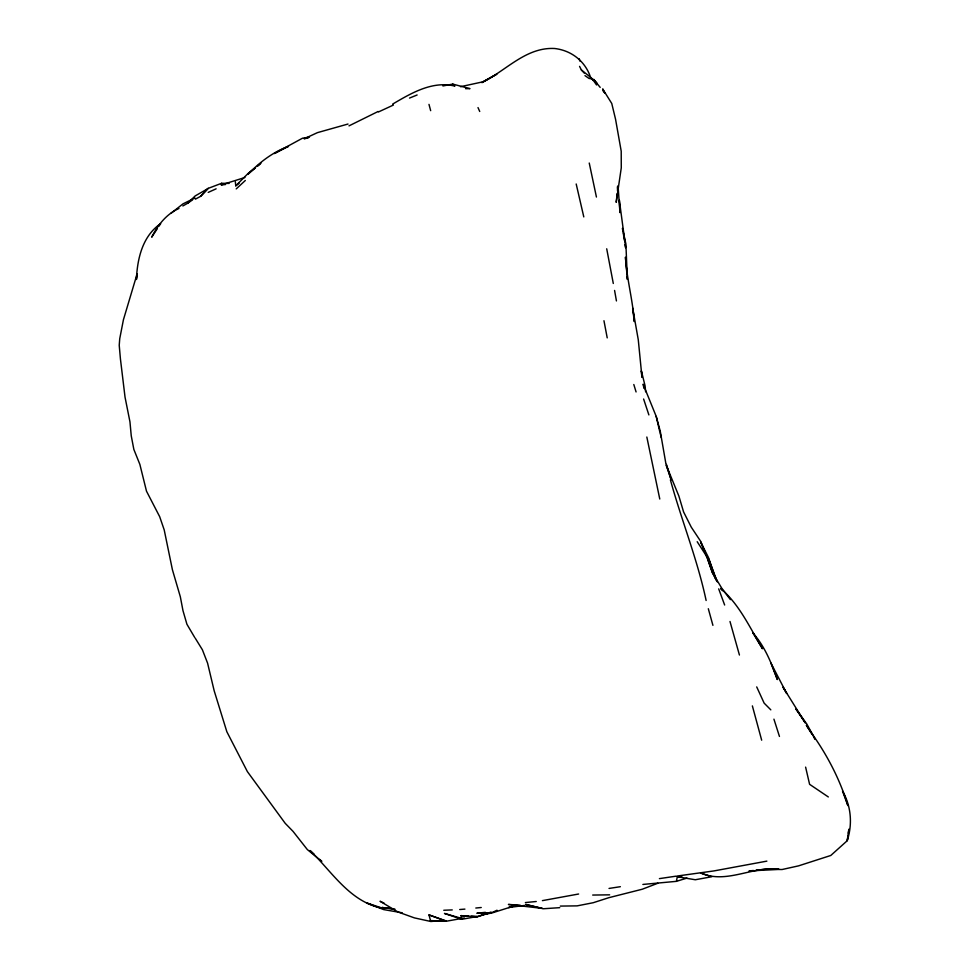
<?xml version="1.0" encoding="UTF-8"?>
<svg xmlns="http://www.w3.org/2000/svg" width="970" height="970" viewBox="0 0 970 970"><rect width="100%" height="100%" fill="white"/><g stroke="black" fill="none" stroke-linecap="round" stroke-linejoin="round"><path stroke-width="1.45" d="M617.635 189.235L617.672 186.64M617.757 186.846L617.635 191.138L617.514 186.822M617.162 193.6L616.205 202.342L621.273 167.846L621.212 151.211L615.55 119.225L611.755 103.475L602.661 88.913L604.346 92.126M225.537 184.53L221.366 184.894L221.584 183.294L229.114 183.427M847.974 836.019L847.234 840.711L830.781 855.479L798.577 865.858L782.087 869.52L764.663 869.338L756.248 870.211M848.35 833.206L848.738 830.405M848.859 829.204L847.234 840.711C852.606 824.16 851.236 806.288 842.53 791.108L847.877 805.609C841.063 782.935 830.453 761.45 817.443 741.698L806.337 725.245L811.951 734.157M642.88 884.446L676.369 881.354L677.339 876.747L681.825 876.662M137.34 275.359L136.406 279.505C137.303 258.832 142.42 236.086 160.668 223.646L159.031 226.107M137.109 273.916L123.432 319.724L119.734 338.7L119.225 345.284L120.425 358.9L125.033 397.142L129.956 421.853L131.241 435.772L133.848 449.425L139.85 464.351L146.506 491.208L159.674 516.67L164.209 529.899L172.405 569.705L180.335 596.792L182.978 610.651L186.919 624.244L194.461 637.047M157.407 228.568L151.696 237.189C157.673 225.21 166.44 214.018 178.965 208.465M195.406 199.141L200.596 196.352L207.75 188.544L221.584 183.294M200.596 196.352L208.392 188.362L195.176 195.928L187.707 203.227L182.857 205.955M235.346 181.827L235.771 185.816L248.053 173.497L255.11 167.871M245.325 180.481L236.219 188.907M255.534 167.81L247.883 174.321C259.511 162.463 272.715 152.12 288.466 146.373L274.34 153.539L302.507 138.201L309.466 137.122M257.729 165.955L259.911 164.1M257.474 165.991L261.003 163.166M235.771 185.816L239.093 183.294M170.878 213.412L182.942 203.894L194.934 197.965M187.707 203.227L192.606 199.844M392.656 104.093C411.28 93.132 432.426 80.583 454.845 86.087L452.76 84.099L442.902 85.954M348.994 125.87L378.142 111.477M497.004 910.224L490.747 913.231L481.92 914.686M378.482 111.938L393.383 105.063M208.21 192.399L216.128 188.823M244.925 177.486L221.366 184.894M409.522 98.067L417.124 94.975M657.83 883.258L642.273 889.223L608.893 897.674L593.228 902.718L577.114 905.871L560.308 906.089M464.375 917.984L446.309 921.233L428.982 914.904L430.486 920.651L446.345 921.027L428.982 914.904M491.099 912.055L477.47 916.747L461.053 915.644L461.829 919.293L477.24 916.504L471.347 916.201M676.369 881.354L686.99 878.092M512.657 906.283L508.619 907.52L524.588 905.446M512.233 906.574L493.027 912.637L476.864 913.243L485.376 912.333M348.024 124.027L317.408 132.648L304.18 138.783L308.266 137.898M460.507 86.706L482.696 81.88L496.882 74.12L481.823 82.62C505.843 70.956 525.764 46.972 554.622 48.5L554.779 48.512C572.045 50.561 586.001 61.91 590.936 78.57M578.617 894.013L542.4 900.633M481.435 914.564L490.893 912.637L476.464 916.868L472.293 917.014M766.87 861.13L713.92 870.927L677.266 876.019M609.027 888.435L620.363 886.701M659.406 878.626L676.187 876.152M749.24 870.939L753.447 870.502M525.388 902.561L536.252 901.506M475.809 908.029L481.241 907.508M438.319 920.821L430.886 921.5L414.433 917.899L397.93 911.958L380.034 901.251L384.144 903.167M749.264 871.024L778.971 869.217C752.393 865.846 726.397 884.507 700.57 872.952L711.835 876.722L695.296 879.754L677.339 876.747M459.707 909.52L464.921 909.108M559.738 907.665L543.285 908.757L525.595 904.44L542.436 908.405L508.401 904.452L520.175 905.18M443.751 910.26L452.25 909.909M465.564 88.682L469.989 88.634L452.76 84.099M592.694 895.055L609.633 894.837M430.486 920.651L446.345 920.991M402.223 912.794L383.683 909.593L366.987 903.046L382.738 908.284C350.109 902.306 332.152 871.86 310.06 850.532L314.328 854.485M461.053 915.644L468.413 916.044M592.076 78.74L589.093 78.473L584.971 75.624M393.662 908.975L381.998 907.484L394.972 909.193M461.575 918.384L444.478 913.437L461.829 919.293M828.319 796.952L809.598 784.318L805.609 767.124M579.563 66.372L581.37 69.949L591.53 78.036L593.046 80.522M319.663 859.42L321.797 861.396L307.32 849.55L293.037 831.375L285.216 823.336L247.374 771.599L226.847 731.744L214.176 690.773L207.58 663.14L202.39 649.767L195.091 637.933M770.823 709.858L764.142 703.129L756.709 686.905M581.37 69.949L584.219 73.09M597.071 83.359L593.579 79.285L600.188 87.397M722.565 590.682L720.674 588.45C739.637 604.71 749.846 627.796 762.505 648.736L752.987 633.046C764.772 646.396 771.477 663.007 777.334 679.57L770.871 662.983L786.706 693.477L783.069 687.257L805.27 722.88L795.933 709.009L806.713 723.85L815.152 739.249L813.551 736.703M603.025 90.877L604.916 93.193M730.398 599.618L721.813 588.293L712.695 573.137L715.933 579.624M592.44 79.091L596.55 84.96M697.188 541.696L706.948 556.816L712.538 573.015L707.3 558.259M716.878 580.981L713.302 573.258L708.706 559.169M478.004 107.585L479.726 111.477M670.403 479.883C681.498 520.284 697.406 559.35 706.124 600.491M716.042 579.793L708.379 557.326L700.667 542.048L706.985 557.241L700.764 541.466L691.283 527.183L683.595 511.954L678.879 496.07L666.208 465.127L671.155 479.823L666.402 464.351M708.779 559.181L717.279 581.83M718.697 588.863L724.638 605.013M665.917 463.854L660.243 431.141L656.217 416.421L643.134 384.193L643.934 388.352M643.607 399.009L648.881 414.917M773.927 719.146L779.456 736.448M633.81 384.52L636.077 391.953M729.998 621.491L739.431 655.029M761.668 740.183L752.368 705.893M579.236 58.782L579.866 61.049M708.318 608.723L712.914 625.347M428.982 104.372L430.668 110.665M660.012 432.596L661.31 437.7M576.192 183.985L583.794 216.916M656.217 416.421L659.685 431.323M659.77 499.016L646.832 437.021M589.239 163.033L596.429 197.031M613.295 283.47L606.711 248.793M603.958 320.718L607.22 337.887M623.043 231.672L622.449 228.374L625.893 243.943L627.347 279.372L627.117 276.426M614.58 290.43L616.435 300.93M623.273 233.115L624.401 240.33M625.068 244.67L625.517 247.556M618.084 186.398L619.963 212.612L619.345 200.172L625.686 247.592M645.632 391.807L645.074 385.842L641.364 370.831L641.849 376.784M626.862 273.467L625.456 257.195C626.753 278.863 632.779 299.875 634.271 321.531L632.67 308.048L638.272 339.755L641.97 377.318M617.635 186.131L617.963 192.994L617.696 187.101"/></g></svg>
